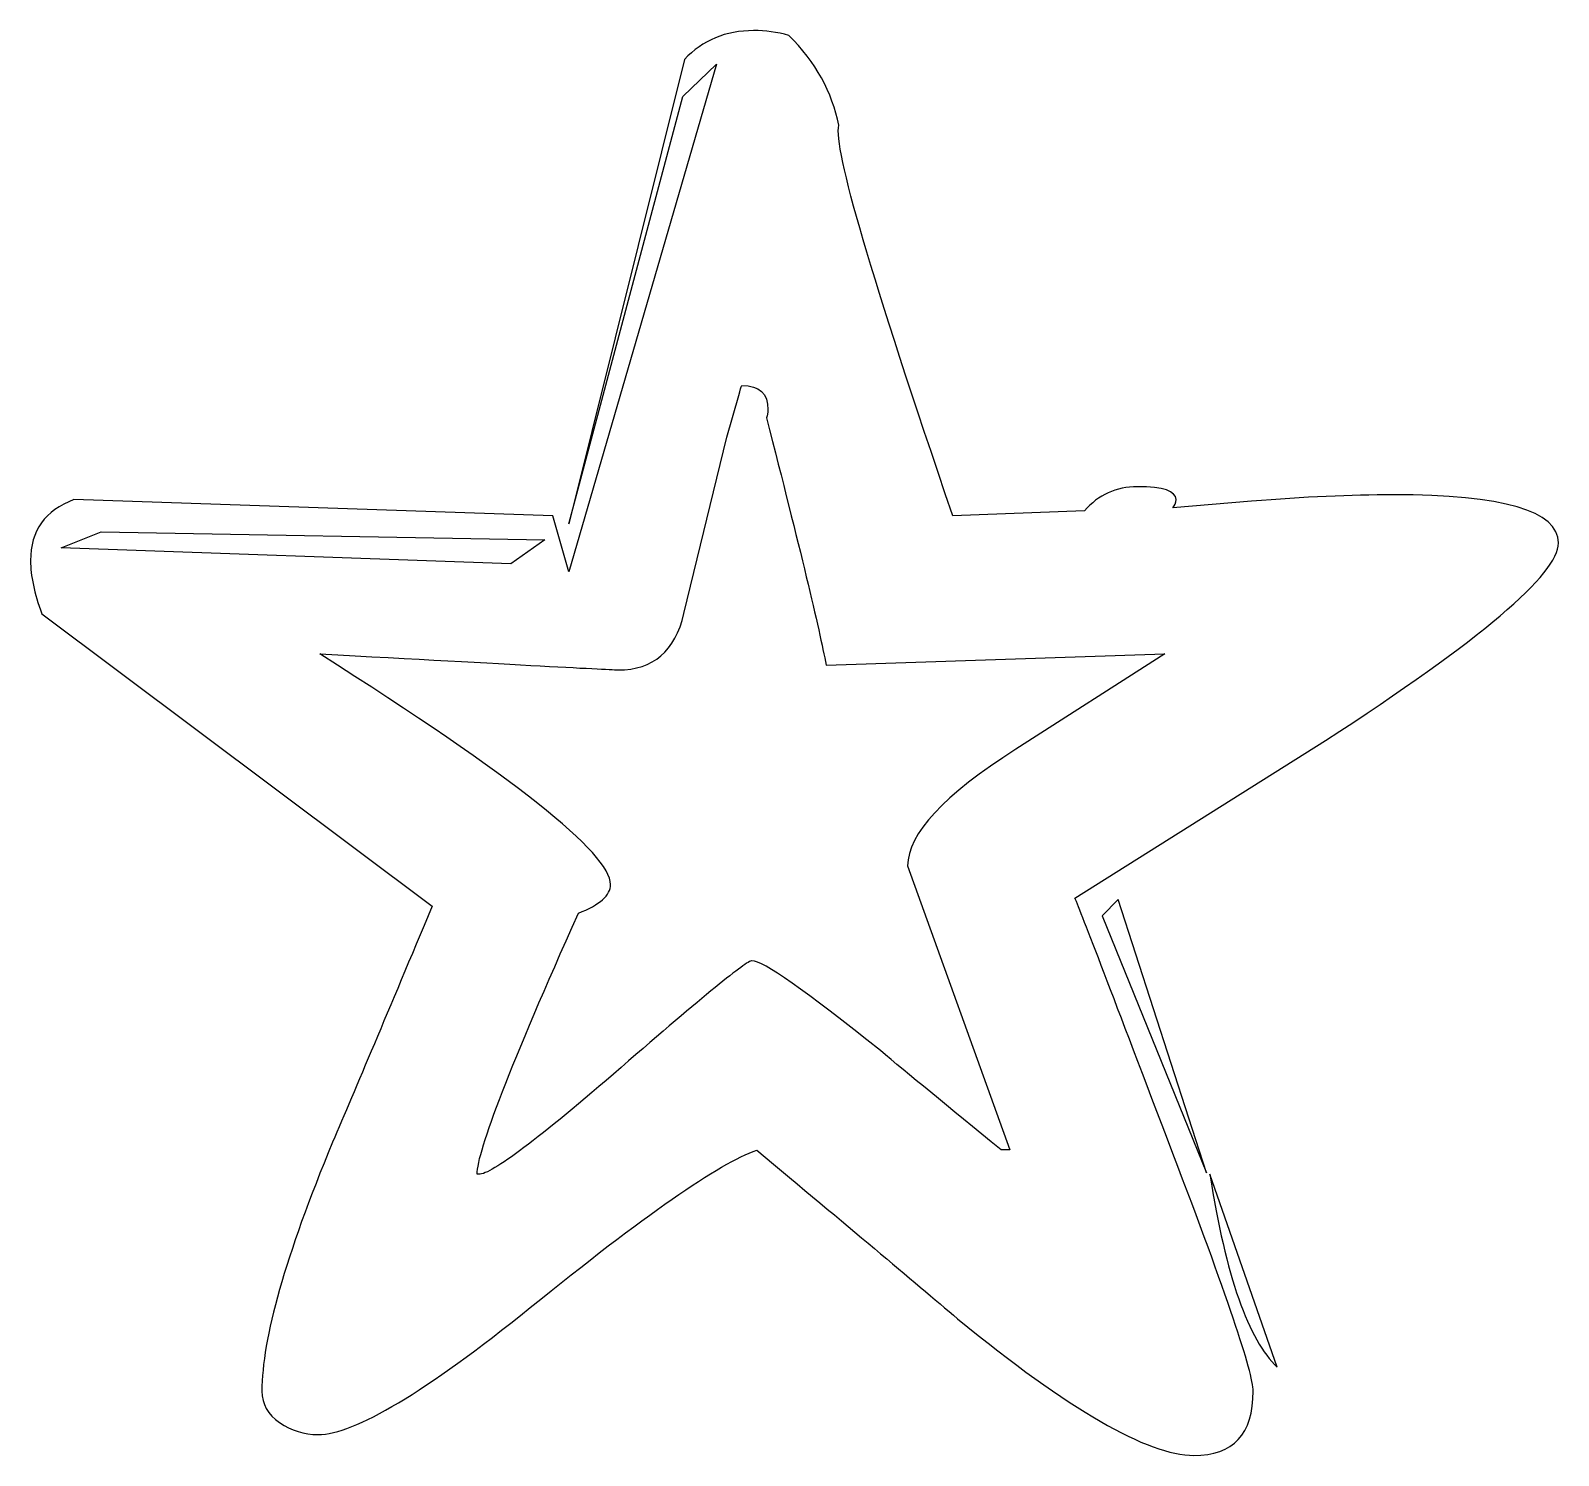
# Model space of a CAD drawing. Header units: centimetres. Extents: x -10.4 to 10.4, y -9.7 to 9.7.
import ezdxf

# ---------------------------------------------------------------- set-up
doc = ezdxf.new("R2010")
doc.units = ezdxf.units.CM
doc.header["$MEASUREMENT"] = 0
doc.layers.add('Camada 1', color=7, linetype='Continuous')

msp = doc.modelspace()

# ---------------------------------------------------------------- linework, layer by layer
at = {"layer": 'Camada 1'}
for points, knots in [([(10.37144, 2.71562), (10.37144, 2.29366), (9.31708, 1.39964), (7.20866, 0.03256), (7.20866, 0.03256), (7.20866, 0.03256), (3.80622, -2.10469), (3.80622, -2.10469), (3.80622, -2.10469), (3.89319, -2.30855), (4.33676, -3.46483), (5.13678, -5.57293), (5.13678, -5.57293), (5.86354, -7.47777), (6.22734, -8.55341), (6.22734, -8.80111), (6.22734, -8.80111), (6.22734, -9.3824), (5.95813, -9.67355), (5.42031, -9.67355), (5.42031, -9.67355), (4.79486, -9.67355), (3.72621, -9.05509), (2.21372, -7.81946), (2.21372, -7.81946), (1.61751, -7.31022), (0.70888, -6.54697), (-0.51215, -5.52912), (-0.51215, -5.52912), (-1.02142, -5.70343), (-2.04657, -6.41616), (-3.58761, -7.66677), (-3.58761, -7.66677), (-5.01281, -8.81541), (-5.97301, -9.38971), (-6.46718, -9.38971), (-6.46718, -9.38971), (-6.65625, -9.38971), (-6.83072, -9.33544), (-6.99055, -9.22657), (-6.99055, -9.22657), (-7.1507, -9.11732), (-7.23058, -8.97574), (-7.23058, -8.80115), (-7.23058, -8.80115), (-7.23058, -8.08836), (-6.91088, -6.96166), (-6.27083, -5.42025), (-6.27083, -5.42025), (-5.96542, -4.70812), (-5.51505, -3.63915), (-4.91852, -2.21395), (-4.91852, -2.21395), (-4.91852, -2.21395), (-10.21875, 1.75587), (-10.21875, 1.75587), (-10.21875, 1.75587), (-10.32064, 2.03207), (-10.37144, 2.2721), (-10.37144, 2.4759), (-10.37144, 2.4759), (-10.37144, 2.88259), (-10.17509, 3.15908), (-9.7825, 3.30452), (-9.7825, 3.30452), (-9.7825, 3.30452), (-3.28253, 3.0864), (-3.28253, 3.0864), (-3.28253, 3.0864), (-3.28253, 3.0864), (-3.06472, 2.32287), (-3.06472, 2.32287), (-3.06472, 2.32287), (-3.06472, 2.32287), (-1.05759, 9.2154), (-1.05759, 9.2154), (-1.05759, 9.2154), (-1.05759, 9.2154), (-1.51603, 8.77918), (-1.51603, 8.77918), (-1.51603, 8.77918), (-1.51603, 8.77918), (-3.06471, 2.9775), (-3.06471, 2.9775), (-3.06471, 2.9775), (-3.06471, 2.9775), (-1.49319, 9.2808), (-1.49319, 9.2808), (-1.49319, 9.2808), (-1.2462, 9.54274), (-0.93378, 9.67355), (-0.55535, 9.67355), (-0.55535, 9.67355), (-0.39567, 9.67355), (-0.23594, 9.65167), (-0.07563, 9.60814), (-0.07563, 9.60814), (0.28788, 9.24463), (0.51299, 8.83699), (0.60027, 8.3868), (0.60027, 8.3868), (0.52727, 8.08139), (1.0435, 6.31458), (2.14893, 3.0864), (2.14893, 3.0864), (2.14893, 3.0864), (3.93704, 3.15181), (3.93704, 3.15181), (3.93704, 3.15181), (4.12593, 3.36991), (4.36596, 3.47913), (4.65673, 3.47913), (4.65673, 3.47913), (5.00595, 3.47913), (5.18026, 3.42071), (5.18026, 3.30453), (5.18026, 3.30453), (5.18026, 3.26069), (5.16568, 3.22449), (5.13676, 3.19531), (5.13676, 3.19531), (5.13676, 3.19531), (6.20541, 3.28294), (6.20541, 3.28294), (6.20541, 3.28294), (6.91785, 3.34073), (7.55788, 3.36994), (8.12494, 3.36994), (8.12494, 3.36994), (9.62251, 3.36993), (10.37144, 3.15184), (10.37144, 2.71562)], [0, 0, 0, 0, 0.02941176, 0.02941176, 0.02941176, 0.02941176, 0.05882353, 0.05882353, 0.05882353, 0.05882353, 0.08823529, 0.08823529, 0.08823529, 0.08823529, 0.11764706, 0.11764706, 0.11764706, 0.11764706, 0.14705882, 0.14705882, 0.14705882, 0.14705882, 0.17647059, 0.17647059, 0.17647059, 0.17647059, 0.20588235, 0.20588235, 0.20588235, 0.20588235, 0.23529412, 0.23529412, 0.23529412, 0.23529412, 0.26470588, 0.26470588, 0.26470588, 0.26470588, 0.29411765, 0.29411765, 0.29411765, 0.29411765, 0.32352941, 0.32352941, 0.32352941, 0.32352941, 0.35294118, 0.35294118, 0.35294118, 0.35294118, 0.38235294, 0.38235294, 0.38235294, 0.38235294, 0.41176471, 0.41176471, 0.41176471, 0.41176471, 0.44117647, 0.44117647, 0.44117647, 0.44117647, 0.47058824, 0.47058824, 0.47058824, 0.47058824, 0.5, 0.5, 0.5, 0.5, 0.52941176, 0.52941176, 0.52941176, 0.52941176, 0.55882353, 0.55882353, 0.55882353, 0.55882353, 0.58823529, 0.58823529, 0.58823529, 0.58823529, 0.61764706, 0.61764706, 0.61764706, 0.61764706, 0.64705882, 0.64705882, 0.64705882, 0.64705882, 0.67647059, 0.67647059, 0.67647059, 0.67647059, 0.70588235, 0.70588235, 0.70588235, 0.70588235, 0.73529412, 0.73529412, 0.73529412, 0.73529412, 0.76470588, 0.76470588, 0.76470588, 0.76470588, 0.79411765, 0.79411765, 0.79411765, 0.79411765, 0.82352941, 0.82352941, 0.82352941, 0.82352941, 0.85294118, 0.85294118, 0.85294118, 0.85294118, 0.88235294, 0.88235294, 0.88235294, 0.88235294, 0.91176471, 0.91176471, 0.91176471, 0.91176471, 0.94117647, 0.94117647, 0.94117647, 0.94117647, 1, 1, 1, 1]), ([(1.53624, -1.66914), (1.53624, -1.23488), (2.02548, -0.70656), (3.00423, -0.08434), (3.00423, -0.08434), (3.00423, -0.08434), (5.02565, 1.21135), (5.02565, 1.21135), (5.02565, 1.21135), (5.02565, 1.21135), (0.42817, 1.058), (0.42817, 1.058), (0.42817, 1.058), (0.34054, 1.53772), (0.07069, 2.65749), (-0.38169, 4.41699), (-0.38169, 4.41699), (-0.3674, 4.44588), (-0.35978, 4.4824), (-0.35978, 4.52618), (-0.35978, 4.52618), (-0.35978, 4.74396), (-0.47786, 4.85318), (-0.71284, 4.85318), (-0.71284, 4.85318), (-0.72684, 4.83794), (-0.74075, 4.79254), (-0.75475, 4.71668), (-0.75475, 4.71668), (-0.75475, 4.71668), (-0.91858, 4.1528), (-0.91858, 4.1528), (-0.91858, 4.1528), (-0.91858, 4.1528), (-1.50208, 1.75775), (-1.50208, 1.75775), (-1.50208, 1.75775), (-1.61829, 1.24724), (-1.91607, 0.99263), (-2.39515, 0.99263), (-2.39515, 0.99263), (-2.45323, 0.99263), (-3.80318, 1.06502), (-6.44529, 1.21038), (-6.44529, 1.21038), (-3.81335, -0.45671), (-2.49739, -1.50025), (-2.49739, -1.92059), (-2.49739, -1.92059), (-2.49739, -2.06601), (-2.64312, -2.19615), (-2.93361, -2.31204), (-2.93361, -2.31204), (-3.84954, -4.35632), (-4.30799, -5.53739), (-4.30799, -5.85642), (-4.30799, -5.85642), (-4.30799, -5.85642), (-4.28576, -5.85643), (-4.28576, -5.85643), (-4.28576, -5.85643), (-4.11145, -5.85643), (-3.46793, -5.3729), (-2.35544, -4.40585), (-2.35544, -4.40585), (-1.243, -3.43914), (-0.65054, -2.95562), (-0.57757, -2.95562), (-0.57757, -2.95562), (-0.43247, -2.95562), (0.14951, -3.36266), (1.16733, -4.17662), (1.16733, -4.17662), (1.53119, -4.48142), (2.07789, -4.93097), (2.80619, -5.52533), (2.80619, -5.52533), (2.80619, -5.52533), (2.92236, -5.52533), (2.92236, -5.52533), (2.92236, -5.52533), (2.92236, -5.52533), (1.53624, -1.66914), (1.53624, -1.66914)], [0, 0, 0, 0, 0.04545455, 0.04545455, 0.04545455, 0.04545455, 0.09090909, 0.09090909, 0.09090909, 0.09090909, 0.13636364, 0.13636364, 0.13636364, 0.13636364, 0.18181818, 0.18181818, 0.18181818, 0.18181818, 0.22727273, 0.22727273, 0.22727273, 0.22727273, 0.27272727, 0.27272727, 0.27272727, 0.27272727, 0.31818182, 0.31818182, 0.31818182, 0.31818182, 0.36363636, 0.36363636, 0.36363636, 0.36363636, 0.40909091, 0.40909091, 0.40909091, 0.40909091, 0.45454545, 0.45454545, 0.45454545, 0.45454545, 0.5, 0.5, 0.5, 0.5, 0.54545455, 0.54545455, 0.54545455, 0.54545455, 0.59090909, 0.59090909, 0.59090909, 0.59090909, 0.63636364, 0.63636364, 0.63636364, 0.63636364, 0.68181818, 0.68181818, 0.68181818, 0.68181818, 0.72727273, 0.72727273, 0.72727273, 0.72727273, 0.77272727, 0.77272727, 0.77272727, 0.77272727, 0.81818182, 0.81818182, 0.81818182, 0.81818182, 0.86363636, 0.86363636, 0.86363636, 0.86363636, 0.90909091, 0.90909091, 0.90909091, 0.90909091, 1, 1, 1, 1]), ([(-9.41169, 2.86831), (-9.41169, 2.86831), (-9.95697, 2.65021), (-9.95697, 2.65021), (-9.95697, 2.65021), (-9.95697, 2.65021), (-3.84954, 2.43211), (-3.84954, 2.43211), (-3.84954, 2.43211), (-3.84954, 2.43211), (-3.39173, 2.75911), (-3.39173, 2.75911), (-3.39173, 2.75911), (-3.39173, 2.75911), (-9.41169, 2.86831), (-9.41169, 2.86831)], [0, 0, 0, 0, 0.2, 0.2, 0.2, 0.2, 0.4, 0.4, 0.4, 0.4, 0.6, 0.6, 0.6, 0.6, 1, 1, 1, 1]), ([(4.17704, -2.34475), (4.17704, -2.34475), (4.39519, -2.12665), (4.39519, -2.12665), (4.39519, -2.12665), (4.39519, -2.12665), (5.59463, -5.83452), (5.59463, -5.83452), (5.59463, -5.83452), (5.59463, -5.83452), (4.17704, -2.34475), (4.17704, -2.34475)], [0, 0, 0, 0, 0.25, 0.25, 0.25, 0.25, 0.5, 0.5, 0.5, 0.5, 1, 1, 1, 1]), ([(6.55438, -8.47374), (6.16195, -8.11023), (5.85654, -7.23779), (5.63842, -5.8564), (5.63842, -5.8564), (5.63842, -5.8564), (6.55438, -8.47374), (6.55438, -8.47374)], [0, 0, 0, 0, 0.33333333, 0.33333333, 0.33333333, 0.33333333, 1, 1, 1, 1])]:
    msp.add_open_spline(points, degree=3, knots=knots, dxfattribs=at)

doc.saveas('drawing.dxf')
